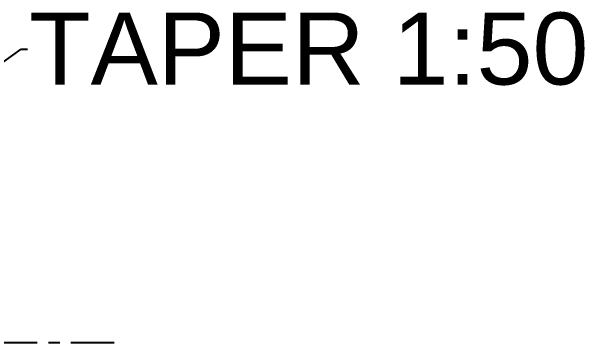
# Model space of a CAD drawing. Header units: millimetres. Extents: x 372 to 874, y 279 to 514.
# Drawn here: x 702.91 to 734.73, y 492.89 to 511.28 of the extents above; entities that cross this region are included whole.
import ezdxf
from ezdxf import colors
from ezdxf.entities.mleader import LeaderData, LeaderLine
from ezdxf.math import Vec2, Vec3

# ---------------------------------------------------------------- set-up
doc = ezdxf.new("R2010")
doc.units = ezdxf.units.MM
doc.header["$MEASUREMENT"] = 0
doc.linetypes.add('CENTER2', pattern=[1.125, 0.75, -0.125, 0.125, -0.125])
doc.styles.get("Standard").update_dxf_attribs({"font": 'arial.ttf', "height": 4})

msp = doc.modelspace()

# ---------------------------------------------------------------- linework, layer by layer
at = {"linetype": 'CENTER2', "ltscale": 5}
msp.add_line((649.964, 492.891), (708.614, 492.891), dxfattribs=at)

# ---------------------------------------------------------------- leaders
ml = msp.add_multileader_mtext('Standard')
ml.set_content('TAPER 1:50', color=256)
ml.set_leader_properties()
ml.build(insert=Vec2(0, 0))
ml.multileader.update_dxf_attribs({"dogleg_length": 0.36, "arrow_head_size": 0.18})
ctx = ml.context
ctx.base_point, ctx.arrow_head_size, ctx.landing_gap_size, ctx.plane_origin = Vec3(703.807, 509.187), 0.18, 0.09, Vec3(684.899, 495.792)
notes = []
notes.append((ctx, [(0, (1, 1, 0), (703.447, 509.187), (1, 0), 0.36, [(0, [(684.899, 495.792)], 0, [])])]))
ctx.mtext.insert, ctx.mtext.flow_direction = Vec3(703.897, 511.221), 5
for ctx, leaders in notes:
    for number, flags, end, landing, length, lines in leaders:
        leader = LeaderData()
        leader.index, (leader.has_last_leader_line, leader.has_dogleg_vector, leader.attachment_direction) = number, flags
        leader.last_leader_point, leader.dogleg_vector, leader.dogleg_length = Vec3(end), Vec3(landing), length
        for number, points, colour, breaks in lines:
            line = LeaderLine()
            line.index, line.vertices, line.color, line.breaks = number, Vec3.list(points), colors.encode_raw_color(colour), breaks
            leader.lines.append(line)
        ctx.leaders.append(leader)

doc.saveas('drawing.dxf')
